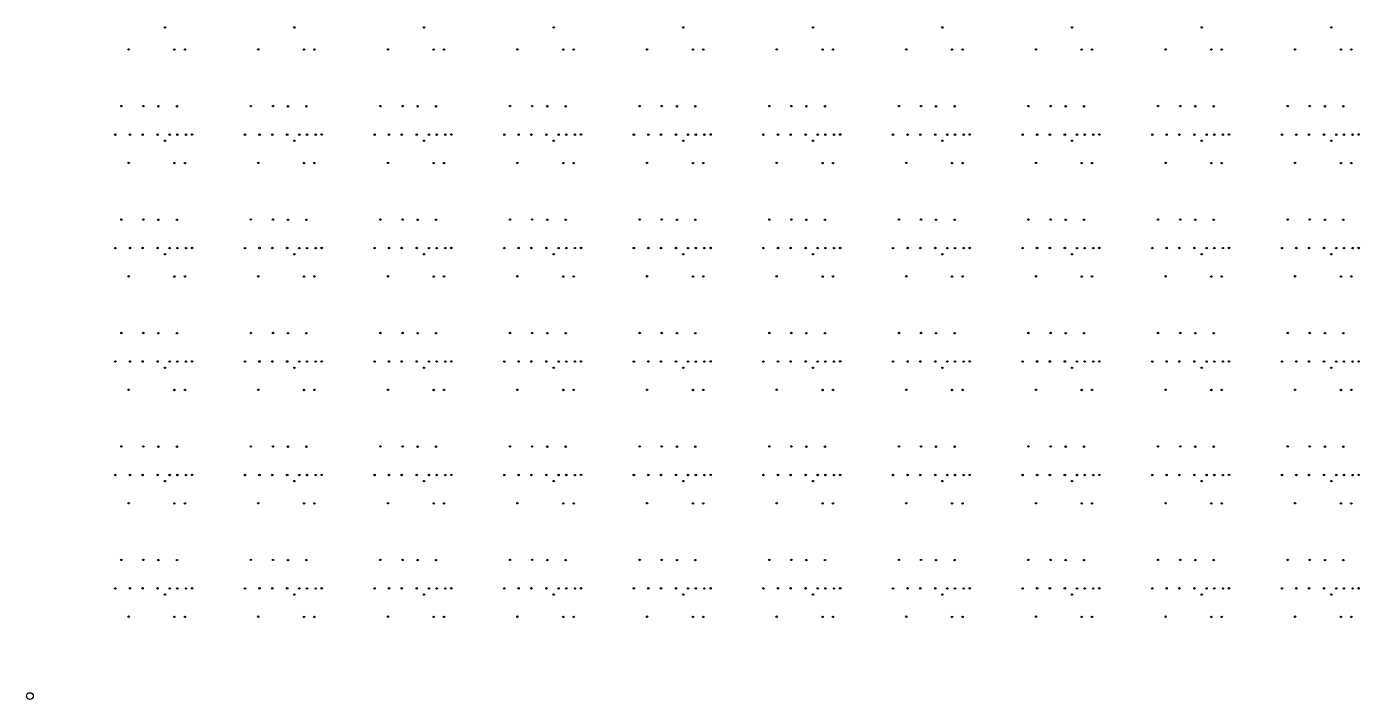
# Model space of a CAD drawing. Extents: x 50 to 173, y 50 to 173.
# Drawn here: x 49.9 to 110, y 49.9 to 80.2 of the extents above; entities that cross this region are included whole.
import ezdxf

# ---------------------------------------------------------------- set-up
doc = ezdxf.new("R2010")
doc.units = 0

msp = doc.modelspace()

# ---------------------------------------------------------------- linework, layer by layer
at = {"layer": '4H'}
msp.add_circle((50, 50), 0.15, dxfattribs=at)
at = {"layer": 'PET'}
for centre in [(56.091, 80.187), (61.945, 80.187), (67.798, 80.187), (73.652, 80.187), (79.506, 80.187), (85.359, 80.187), (91.213, 80.187), (97.067, 80.187), (102.92, 80.187), (108.774, 80.187), (54.457, 79.192), (56.526, 79.183), (56.995, 79.184), (60.31, 79.192), (62.38, 79.183), (62.849, 79.184), (66.164, 79.192), (68.234, 79.183), (68.703, 79.184), (72.018, 79.192), (74.087, 79.183), (74.556, 79.184), (77.871, 79.192), (79.941, 79.183), (80.41, 79.184), (83.725, 79.192), (85.795, 79.183), (86.264, 79.184), (89.579, 79.192), (91.648, 79.183), (92.117, 79.184), (95.432, 79.192), (97.502, 79.183), (97.971, 79.184), (101.286, 79.192), (103.356, 79.183), (103.825, 79.184), (107.14, 79.192), (109.209, 79.183), (109.678, 79.184), (54.121, 76.632), (55.12, 76.632), (55.801, 76.623), (56.634, 76.623), (59.975, 76.632), (60.974, 76.632), (61.654, 76.623), (62.487, 76.623), (65.829, 76.632), (66.827, 76.632), (67.508, 76.623), (68.341, 76.623), (71.682, 76.632), (72.681, 76.632), (73.362, 76.623), (74.195, 76.623), (77.536, 76.632), (78.535, 76.632), (79.215, 76.623), (80.048, 76.623), (83.39, 76.632), (84.388, 76.632), (85.069, 76.623), (85.902, 76.623), (89.243, 76.632), (90.242, 76.632), (90.923, 76.623), (91.756, 76.623), (95.097, 76.632), (96.095, 76.632), (96.776, 76.623), (97.609, 76.623), (100.951, 76.632), (101.949, 76.632), (102.63, 76.623), (103.463, 76.623), (106.804, 76.632), (107.803, 76.632), (108.484, 76.623), (109.317, 76.623), (53.857, 75.342), (54.513, 75.346), (55.086, 75.346), (55.763, 75.346), (56.311, 75.342), (56.658, 75.342), (57.049, 75.342), (57.323, 75.35), (59.711, 75.342), (60.366, 75.346), (60.94, 75.346), (61.616, 75.346), (62.164, 75.342), (62.512, 75.342), (62.903, 75.342), (63.177, 75.35), (65.564, 75.342), (66.22, 75.346), (66.793, 75.346), (67.47, 75.346), (68.018, 75.342), (68.366, 75.342), (68.756, 75.342), (69.031, 75.35), (71.418, 75.342), (72.074, 75.346), (72.647, 75.346), (73.324, 75.346), (73.872, 75.342), (74.219, 75.342), (74.61, 75.342), (74.884, 75.35), (77.272, 75.342), (77.927, 75.346), (78.5, 75.346), (79.177, 75.346), (79.725, 75.342), (80.073, 75.342), (80.464, 75.342), (80.738, 75.35), (83.125, 75.342), (83.781, 75.346), (84.354, 75.346), (85.031, 75.346), (85.579, 75.342), (85.927, 75.342), (86.317, 75.342), (86.592, 75.35), (88.979, 75.342), (89.635, 75.346), (90.208, 75.346), (90.885, 75.346), (91.433, 75.342), (91.78, 75.342), (92.171, 75.342), (92.445, 75.35), (94.833, 75.342), (95.488, 75.346), (96.061, 75.346), (96.738, 75.346), (97.286, 75.342), (97.634, 75.342), (98.025, 75.342), (98.299, 75.35), (100.686, 75.342), (101.342, 75.346), (101.915, 75.346), (102.592, 75.346), (103.14, 75.342), (103.488, 75.342), (103.878, 75.342), (104.153, 75.35), (106.54, 75.342), (107.196, 75.346), (107.769, 75.346), (108.446, 75.346), (108.994, 75.342), (109.341, 75.342), (109.732, 75.342), (110.006, 75.35), (56.091, 75.065), (61.945, 75.065), (67.798, 75.065), (73.652, 75.065), (79.506, 75.065), (85.359, 75.065), (91.213, 75.065), (97.067, 75.065), (102.92, 75.065), (108.774, 75.065), (54.457, 74.07), (56.526, 74.061), (56.995, 74.062), (60.31, 74.07), (62.38, 74.061), (62.849, 74.062), (66.164, 74.07), (68.234, 74.061), (68.703, 74.062), (72.018, 74.07), (74.087, 74.061), (74.556, 74.062), (77.871, 74.07), (79.941, 74.061), (80.41, 74.062), (83.725, 74.07), (85.795, 74.061), (86.264, 74.062), (89.579, 74.07), (91.648, 74.061), (92.117, 74.062), (95.432, 74.07), (97.502, 74.061), (97.971, 74.062), (101.286, 74.07), (103.356, 74.061), (103.825, 74.062), (107.14, 74.07), (109.209, 74.061), (109.678, 74.062), (54.121, 71.51), (55.12, 71.51), (55.801, 71.501), (56.634, 71.501), (59.975, 71.51), (60.974, 71.51), (61.654, 71.501), (62.487, 71.501), (65.829, 71.51), (66.827, 71.51), (67.508, 71.501), (68.341, 71.501), (71.682, 71.51), (72.681, 71.51), (73.362, 71.501), (74.195, 71.501), (77.536, 71.51), (78.535, 71.51), (79.215, 71.501), (80.048, 71.501), (83.39, 71.51), (84.388, 71.51), (85.069, 71.501), (85.902, 71.501), (89.243, 71.51), (90.242, 71.51), (90.923, 71.501), (91.756, 71.501), (95.097, 71.51), (96.095, 71.51), (96.776, 71.501), (97.609, 71.501), (100.951, 71.51), (101.949, 71.51), (102.63, 71.501), (103.463, 71.501), (106.804, 71.51), (107.803, 71.51), (108.484, 71.501), (109.317, 71.501), (53.857, 70.22), (54.513, 70.224), (55.086, 70.224), (55.763, 70.224), (56.091, 69.943), (56.311, 70.22), (56.658, 70.22), (57.049, 70.22), (57.323, 70.228), (59.711, 70.22), (60.366, 70.224), (60.94, 70.224), (61.616, 70.224), (61.945, 69.943), (62.164, 70.22), (62.512, 70.22), (62.903, 70.22), (63.177, 70.228), (65.564, 70.22), (66.22, 70.224), (66.793, 70.224), (67.47, 70.224), (67.798, 69.943), (68.018, 70.22), (68.366, 70.22), (68.756, 70.22), (69.031, 70.228), (71.418, 70.22), (72.074, 70.224), (72.647, 70.224), (73.324, 70.224), (73.652, 69.943), (73.872, 70.22), (74.219, 70.22), (74.61, 70.22), (74.884, 70.228), (77.272, 70.22), (77.927, 70.224), (78.5, 70.224), (79.177, 70.224), (79.506, 69.943), (79.725, 70.22), (80.073, 70.22), (80.464, 70.22), (80.738, 70.228), (83.125, 70.22), (83.781, 70.224), (84.354, 70.224), (85.031, 70.224), (85.359, 69.943), (85.579, 70.22), (85.927, 70.22), (86.317, 70.22), (86.592, 70.228), (88.979, 70.22), (89.635, 70.224), (90.208, 70.224), (90.885, 70.224), (91.213, 69.943), (91.433, 70.22), (91.78, 70.22), (92.171, 70.22), (92.445, 70.228), (94.833, 70.22), (95.488, 70.224), (96.061, 70.224), (96.738, 70.224), (97.067, 69.943), (97.286, 70.22), (97.634, 70.22), (98.025, 70.22), (98.299, 70.228), (100.686, 70.22), (101.342, 70.224), (101.915, 70.224), (102.592, 70.224), (102.92, 69.943), (103.14, 70.22), (103.488, 70.22), (103.878, 70.22), (104.153, 70.228), (106.54, 70.22), (107.196, 70.224), (107.769, 70.224), (108.446, 70.224), (108.774, 69.943), (108.994, 70.22), (109.341, 70.22), (109.732, 70.22), (110.006, 70.228), (54.457, 68.948), (56.526, 68.939), (56.995, 68.94), (60.31, 68.948), (62.38, 68.939), (62.849, 68.94), (66.164, 68.948), (68.234, 68.939), (68.703, 68.94), (72.018, 68.948), (74.087, 68.939), (74.556, 68.94), (77.871, 68.948), (79.941, 68.939), (80.41, 68.94), (83.725, 68.948), (85.795, 68.939), (86.264, 68.94), (89.579, 68.948), (91.648, 68.939), (92.117, 68.94), (95.432, 68.948), (97.502, 68.939), (97.971, 68.94), (101.286, 68.948), (103.356, 68.939), (103.825, 68.94), (107.14, 68.948), (109.209, 68.939), (109.678, 68.94), (54.121, 66.388), (55.12, 66.388), (55.801, 66.379), (56.634, 66.379), (59.975, 66.388), (60.974, 66.388), (61.654, 66.379), (62.487, 66.379), (65.829, 66.388), (66.827, 66.388), (67.508, 66.379), (68.341, 66.379), (71.682, 66.388), (72.681, 66.388), (73.362, 66.379), (74.195, 66.379), (77.536, 66.388), (78.535, 66.388), (79.215, 66.379), (80.048, 66.379), (83.39, 66.388), (84.388, 66.388), (85.069, 66.379), (85.902, 66.379), (89.243, 66.388), (90.242, 66.388), (90.923, 66.379), (91.756, 66.379), (95.097, 66.388), (96.095, 66.388), (96.776, 66.379), (97.609, 66.379), (100.951, 66.388), (101.949, 66.388), (102.63, 66.379), (103.463, 66.379), (106.804, 66.388), (107.803, 66.388), (108.484, 66.379), (109.317, 66.379), (53.857, 65.099), (54.513, 65.102), (55.086, 65.102), (55.763, 65.102), (56.311, 65.099), (56.658, 65.099), (57.049, 65.098), (57.323, 65.106), (59.711, 65.099), (60.366, 65.102), (60.94, 65.102), (61.616, 65.102), (62.164, 65.099), (62.512, 65.099), (62.903, 65.098), (63.177, 65.106), (65.564, 65.099), (66.22, 65.102), (66.793, 65.102), (67.47, 65.102), (68.018, 65.099), (68.366, 65.099), (68.756, 65.098), (69.031, 65.106), (71.418, 65.099), (72.074, 65.102), (72.647, 65.102), (73.324, 65.102), (73.872, 65.099), (74.219, 65.099), (74.61, 65.098), (74.884, 65.106), (77.272, 65.099), (77.927, 65.102), (78.5, 65.102), (79.177, 65.102), (79.725, 65.099), (80.073, 65.099), (80.464, 65.098), (80.738, 65.106), (83.125, 65.099), (83.781, 65.102), (84.354, 65.102), (85.031, 65.102), (85.579, 65.099), (85.927, 65.099), (86.317, 65.098), (86.592, 65.106), (88.979, 65.099), (89.635, 65.102), (90.208, 65.102), (90.885, 65.102), (91.433, 65.099), (91.78, 65.099), (92.171, 65.098), (92.445, 65.106), (94.833, 65.099), (95.488, 65.102), (96.061, 65.102), (96.738, 65.102), (97.286, 65.099), (97.634, 65.099), (98.025, 65.098), (98.299, 65.106), (100.686, 65.099), (101.342, 65.102), (101.915, 65.102), (102.592, 65.102), (103.14, 65.099), (103.488, 65.099), (103.878, 65.098), (104.153, 65.106), (106.54, 65.099), (107.196, 65.102), (107.769, 65.102), (108.446, 65.102), (108.994, 65.099), (109.341, 65.099), (109.732, 65.098), (110.006, 65.106), (56.091, 64.821), (61.945, 64.821), (67.798, 64.821), (73.652, 64.821), (79.506, 64.821), (85.359, 64.821), (91.213, 64.821), (97.067, 64.821), (102.92, 64.821), (108.774, 64.821), (54.457, 63.826), (56.526, 63.817), (56.995, 63.818), (60.31, 63.826), (62.38, 63.817), (62.849, 63.818), (66.164, 63.826), (68.234, 63.817), (68.703, 63.818), (72.018, 63.826), (74.087, 63.817), (74.556, 63.818), (77.871, 63.826), (79.941, 63.817), (80.41, 63.818), (83.725, 63.826), (85.795, 63.817), (86.264, 63.818), (89.579, 63.826), (91.648, 63.817), (92.117, 63.818), (95.432, 63.826), (97.502, 63.817), (97.971, 63.818), (101.286, 63.826), (103.356, 63.817), (103.825, 63.818), (107.14, 63.826), (109.209, 63.817), (109.678, 63.818), (54.121, 61.266), (55.12, 61.266), (55.801, 61.257), (56.634, 61.257), (59.975, 61.266), (60.974, 61.266), (61.654, 61.257), (62.487, 61.257), (65.829, 61.266), (66.827, 61.266), (67.508, 61.257), (68.341, 61.257), (71.682, 61.266), (72.681, 61.266), (73.362, 61.257), (74.195, 61.257), (77.536, 61.266), (78.535, 61.266), (79.215, 61.257), (80.048, 61.257), (83.39, 61.266), (84.388, 61.266), (85.069, 61.257), (85.902, 61.257), (89.243, 61.266), (90.242, 61.266), (90.923, 61.257), (91.756, 61.257), (95.097, 61.266), (96.095, 61.266), (96.776, 61.257), (97.609, 61.257), (100.951, 61.266), (101.949, 61.266), (102.63, 61.257), (103.463, 61.257), (106.804, 61.266), (107.803, 61.266), (108.484, 61.257), (109.317, 61.257), (53.857, 59.977), (54.513, 59.98), (55.086, 59.98), (55.763, 59.98), (56.091, 59.7), (56.311, 59.977), (56.658, 59.977), (57.049, 59.976), (57.323, 59.984), (59.711, 59.977), (60.366, 59.98), (60.94, 59.98), (61.616, 59.98), (61.945, 59.7), (62.164, 59.977), (62.512, 59.977), (62.903, 59.976), (63.177, 59.984), (65.564, 59.977), (66.22, 59.98), (66.793, 59.98), (67.47, 59.98), (67.798, 59.7), (68.018, 59.977), (68.366, 59.977), (68.756, 59.976), (69.031, 59.984), (71.418, 59.977), (72.074, 59.98), (72.647, 59.98), (73.324, 59.98), (73.652, 59.7), (73.872, 59.977), (74.219, 59.977), (74.61, 59.976), (74.884, 59.984), (77.272, 59.977), (77.927, 59.98), (78.5, 59.98), (79.177, 59.98), (79.506, 59.7), (79.725, 59.977), (80.073, 59.977), (80.464, 59.976), (80.738, 59.984), (83.125, 59.977), (83.781, 59.98), (84.354, 59.98), (85.031, 59.98), (85.359, 59.7), (85.579, 59.977), (85.927, 59.977), (86.317, 59.976), (86.592, 59.984), (88.979, 59.977), (89.635, 59.98), (90.208, 59.98), (90.885, 59.98), (91.213, 59.7), (91.433, 59.977), (91.78, 59.977), (92.171, 59.976), (92.445, 59.984), (94.833, 59.977), (95.488, 59.98), (96.061, 59.98), (96.738, 59.98), (97.067, 59.7), (97.286, 59.977), (97.634, 59.977), (98.025, 59.976), (98.299, 59.984), (100.686, 59.977), (101.342, 59.98), (101.915, 59.98), (102.592, 59.98), (102.92, 59.7), (103.14, 59.977), (103.488, 59.977), (103.878, 59.976), (104.153, 59.984), (106.54, 59.977), (107.196, 59.98), (107.769, 59.98), (108.446, 59.98), (108.774, 59.7), (108.994, 59.977), (109.341, 59.977), (109.732, 59.976), (110.006, 59.984), (54.457, 58.704), (56.526, 58.695), (56.995, 58.696), (60.31, 58.704), (62.38, 58.695), (62.849, 58.696), (66.164, 58.704), (68.234, 58.695), (68.703, 58.696), (72.018, 58.704), (74.087, 58.695), (74.556, 58.696), (77.871, 58.704), (79.941, 58.695), (80.41, 58.696), (83.725, 58.704), (85.795, 58.695), (86.264, 58.696), (89.579, 58.704), (91.648, 58.695), (92.117, 58.696), (95.432, 58.704), (97.502, 58.695), (97.971, 58.696), (101.286, 58.704), (103.356, 58.695), (103.825, 58.696), (107.14, 58.704), (109.209, 58.695), (109.678, 58.696), (54.121, 56.144), (55.12, 56.144), (55.801, 56.135), (56.634, 56.135), (59.975, 56.144), (60.974, 56.144), (61.654, 56.135), (62.487, 56.135), (65.829, 56.144), (66.827, 56.144), (67.508, 56.135), (68.341, 56.135), (71.682, 56.144), (72.681, 56.144), (73.362, 56.135), (74.195, 56.135), (77.536, 56.144), (78.535, 56.144), (79.215, 56.135), (80.048, 56.135), (83.39, 56.144), (84.388, 56.144), (85.069, 56.135), (85.902, 56.135), (89.243, 56.144), (90.242, 56.144), (90.923, 56.135), (91.756, 56.135), (95.097, 56.144), (96.095, 56.144), (96.776, 56.135), (97.609, 56.135), (100.951, 56.144), (101.949, 56.144), (102.63, 56.135), (103.463, 56.135), (106.804, 56.144), (107.803, 56.144), (108.484, 56.135), (109.317, 56.135), (53.857, 54.855), (54.513, 54.859), (55.086, 54.859), (55.763, 54.859), (56.311, 54.855), (56.658, 54.855), (57.049, 54.854), (57.323, 54.862), (59.711, 54.855), (60.366, 54.859), (60.94, 54.859), (61.616, 54.859), (62.164, 54.855), (62.512, 54.855), (62.903, 54.854), (63.177, 54.862), (65.564, 54.855), (66.22, 54.859), (66.793, 54.859), (67.47, 54.859), (68.018, 54.855), (68.366, 54.855), (68.756, 54.854), (69.031, 54.862), (71.418, 54.855), (72.074, 54.859), (72.647, 54.859), (73.324, 54.859), (73.872, 54.855), (74.219, 54.855), (74.61, 54.854), (74.884, 54.862), (77.272, 54.855), (77.927, 54.859), (78.5, 54.859), (79.177, 54.859), (79.725, 54.855), (80.073, 54.855), (80.464, 54.854), (80.738, 54.862), (83.125, 54.855), (83.781, 54.859), (84.354, 54.859), (85.031, 54.859), (85.579, 54.855), (85.927, 54.855), (86.317, 54.854), (86.592, 54.862), (88.979, 54.855), (89.635, 54.859), (90.208, 54.859), (90.885, 54.859), (91.433, 54.855), (91.78, 54.855), (92.171, 54.854), (92.445, 54.862), (94.833, 54.855), (95.488, 54.859), (96.061, 54.859), (96.738, 54.859), (97.286, 54.855), (97.634, 54.855), (98.025, 54.854), (98.299, 54.862), (100.686, 54.855), (101.342, 54.859), (101.915, 54.859), (102.592, 54.859), (103.14, 54.855), (103.488, 54.855), (103.878, 54.854), (104.153, 54.862), (106.54, 54.855), (107.196, 54.859), (107.769, 54.859), (108.446, 54.859), (108.994, 54.855), (109.341, 54.855), (109.732, 54.854), (110.006, 54.862), (56.091, 54.578), (61.945, 54.578), (67.798, 54.578), (73.652, 54.578), (79.506, 54.578), (85.359, 54.578), (91.213, 54.578), (97.067, 54.578), (102.92, 54.578), (108.774, 54.578), (54.457, 53.582), (56.526, 53.573), (56.995, 53.574), (60.31, 53.582), (62.38, 53.573), (62.849, 53.574), (66.164, 53.582), (68.234, 53.573), (68.703, 53.574), (72.018, 53.582), (74.087, 53.573), (74.556, 53.574), (77.871, 53.582), (79.941, 53.573), (80.41, 53.574), (83.725, 53.582), (85.795, 53.573), (86.264, 53.574), (89.579, 53.582), (91.648, 53.573), (92.117, 53.574), (95.432, 53.582), (97.502, 53.573), (97.971, 53.574), (101.286, 53.582), (103.356, 53.573), (103.825, 53.574), (107.14, 53.582), (109.209, 53.573), (109.678, 53.574)]:
    msp.add_circle(centre, 0.005, dxfattribs=at)
at = {"layer": 'V3'}
for centre, radius in [((56.091, 80.187), 0.0317), ((61.945, 80.187), 0.0317), ((67.798, 80.187), 0.0317), ((73.652, 80.187), 0.0317), ((79.506, 80.187), 0.0317), ((85.359, 80.187), 0.0317), ((91.213, 80.187), 0.0317), ((97.067, 80.187), 0.0317), ((102.92, 80.187), 0.0317), ((108.774, 80.187), 0.0317), ((54.457, 79.192), 0.0316), ((56.526, 79.183), 0.0316), ((56.995, 79.184), 0.0316), ((60.31, 79.192), 0.0316), ((62.38, 79.183), 0.0316), ((62.849, 79.184), 0.0316), ((66.164, 79.192), 0.0316), ((68.234, 79.183), 0.0316), ((68.703, 79.184), 0.0316), ((72.018, 79.192), 0.0316), ((74.087, 79.183), 0.0316), ((74.556, 79.184), 0.0316), ((77.871, 79.192), 0.0316), ((79.941, 79.183), 0.0316), ((80.41, 79.184), 0.0316), ((83.725, 79.192), 0.0316), ((85.795, 79.183), 0.0316), ((86.264, 79.184), 0.0316), ((89.579, 79.192), 0.0316), ((91.648, 79.183), 0.0316), ((92.117, 79.184), 0.0316), ((95.432, 79.192), 0.0316), ((97.502, 79.183), 0.0316), ((97.971, 79.184), 0.0316), ((101.286, 79.192), 0.0316), ((103.356, 79.183), 0.0316), ((103.825, 79.184), 0.0316), ((107.14, 79.192), 0.0316), ((109.209, 79.183), 0.0316), ((109.678, 79.184), 0.0316), ((54.121, 76.632), 0.0316), ((55.12, 76.632), 0.0316), ((55.801, 76.623), 0.0316), ((56.634, 76.623), 0.0316), ((59.975, 76.632), 0.0316), ((60.974, 76.632), 0.0316), ((61.654, 76.623), 0.0316), ((62.487, 76.623), 0.0316), ((65.829, 76.632), 0.0316), ((66.827, 76.632), 0.0316), ((67.508, 76.623), 0.0316), ((68.341, 76.623), 0.0316), ((71.682, 76.632), 0.0316), ((72.681, 76.632), 0.0316), ((73.362, 76.623), 0.0316), ((74.195, 76.623), 0.0316), ((77.536, 76.632), 0.0316), ((78.535, 76.632), 0.0316), ((79.215, 76.623), 0.0316), ((80.048, 76.623), 0.0316), ((83.39, 76.632), 0.0316), ((84.388, 76.632), 0.0316), ((85.069, 76.623), 0.0316), ((85.902, 76.623), 0.0316), ((89.243, 76.632), 0.0316), ((90.242, 76.632), 0.0316), ((90.923, 76.623), 0.0316), ((91.756, 76.623), 0.0316), ((95.097, 76.632), 0.0316), ((96.095, 76.632), 0.0316), ((96.776, 76.623), 0.0316), ((97.609, 76.623), 0.0316), ((100.951, 76.632), 0.0316), ((101.949, 76.632), 0.0316), ((102.63, 76.623), 0.0316), ((103.463, 76.623), 0.0316), ((106.804, 76.632), 0.0316), ((107.803, 76.632), 0.0316), ((108.484, 76.623), 0.0316), ((109.317, 76.623), 0.0316), ((53.857, 75.342), 0.0333), ((54.513, 75.346), 0.0333), ((55.086, 75.346), 0.0333), ((55.763, 75.346), 0.0333), ((56.311, 75.342), 0.0333), ((56.658, 75.342), 0.0333), ((57.049, 75.342), 0.0317), ((57.323, 75.35), 0.0333), ((59.711, 75.342), 0.0333), ((60.366, 75.346), 0.0333), ((60.94, 75.346), 0.0333), ((61.616, 75.346), 0.0333), ((62.164, 75.342), 0.0333), ((62.512, 75.342), 0.0333), ((62.903, 75.342), 0.0317), ((63.177, 75.35), 0.0333), ((65.564, 75.342), 0.0333), ((66.22, 75.346), 0.0333), ((66.793, 75.346), 0.0333), ((67.47, 75.346), 0.0333), ((68.018, 75.342), 0.0333), ((68.366, 75.342), 0.0333), ((68.756, 75.342), 0.0317), ((69.031, 75.35), 0.0333), ((71.418, 75.342), 0.0333), ((72.074, 75.346), 0.0333), ((72.647, 75.346), 0.0333), ((73.324, 75.346), 0.0333), ((73.872, 75.342), 0.0333), ((74.219, 75.342), 0.0333), ((74.61, 75.342), 0.0317), ((74.884, 75.35), 0.0333), ((77.272, 75.342), 0.0333), ((77.927, 75.346), 0.0333), ((78.5, 75.346), 0.0333), ((79.177, 75.346), 0.0333), ((79.725, 75.342), 0.0333), ((80.073, 75.342), 0.0333), ((80.464, 75.342), 0.0317), ((80.738, 75.35), 0.0333), ((83.125, 75.342), 0.0333), ((83.781, 75.346), 0.0333), ((84.354, 75.346), 0.0333), ((85.031, 75.346), 0.0333), ((85.579, 75.342), 0.0333), ((85.927, 75.342), 0.0333), ((86.317, 75.342), 0.0317), ((86.592, 75.35), 0.0333), ((88.979, 75.342), 0.0333), ((89.635, 75.346), 0.0333), ((90.208, 75.346), 0.0333), ((90.885, 75.346), 0.0333), ((91.433, 75.342), 0.0333), ((91.78, 75.342), 0.0333), ((92.171, 75.342), 0.0317), ((92.445, 75.35), 0.0333), ((94.833, 75.342), 0.0333), ((95.488, 75.346), 0.0333), ((96.061, 75.346), 0.0333), ((96.738, 75.346), 0.0333), ((97.286, 75.342), 0.0333), ((97.634, 75.342), 0.0333), ((98.025, 75.342), 0.0317), ((98.299, 75.35), 0.0333), ((100.686, 75.342), 0.0333), ((101.342, 75.346), 0.0333), ((101.915, 75.346), 0.0333), ((102.592, 75.346), 0.0333), ((103.14, 75.342), 0.0333), ((103.488, 75.342), 0.0333), ((103.878, 75.342), 0.0317), ((104.153, 75.35), 0.0333), ((106.54, 75.342), 0.0333), ((107.196, 75.346), 0.0333), ((107.769, 75.346), 0.0333), ((108.446, 75.346), 0.0333), ((108.994, 75.342), 0.0333), ((109.341, 75.342), 0.0333), ((109.732, 75.342), 0.0317), ((110.006, 75.35), 0.0333), ((56.091, 75.065), 0.0317), ((61.945, 75.065), 0.0317), ((67.798, 75.065), 0.0317), ((73.652, 75.065), 0.0317), ((79.506, 75.065), 0.0317), ((85.359, 75.065), 0.0317), ((91.213, 75.065), 0.0317), ((97.067, 75.065), 0.0317), ((102.92, 75.065), 0.0317), ((108.774, 75.065), 0.0317), ((54.457, 74.07), 0.0316), ((56.526, 74.061), 0.0316), ((56.995, 74.062), 0.0316), ((60.31, 74.07), 0.0316), ((62.38, 74.061), 0.0316), ((62.849, 74.062), 0.0316), ((66.164, 74.07), 0.0316), ((68.234, 74.061), 0.0316), ((68.703, 74.062), 0.0316), ((72.018, 74.07), 0.0316), ((74.087, 74.061), 0.0316), ((74.556, 74.062), 0.0316), ((77.871, 74.07), 0.0316), ((79.941, 74.061), 0.0316), ((80.41, 74.062), 0.0316), ((83.725, 74.07), 0.0316), ((85.795, 74.061), 0.0316), ((86.264, 74.062), 0.0316), ((89.579, 74.07), 0.0316), ((91.648, 74.061), 0.0316), ((92.117, 74.062), 0.0316), ((95.432, 74.07), 0.0316), ((97.502, 74.061), 0.0316), ((97.971, 74.062), 0.0316), ((101.286, 74.07), 0.0316), ((103.356, 74.061), 0.0316), ((103.825, 74.062), 0.0316), ((107.14, 74.07), 0.0316), ((109.209, 74.061), 0.0316), ((109.678, 74.062), 0.0316), ((54.121, 71.51), 0.0316), ((55.12, 71.51), 0.0316), ((55.801, 71.501), 0.0316), ((56.634, 71.501), 0.0316), ((59.975, 71.51), 0.0316), ((60.974, 71.51), 0.0316), ((61.654, 71.501), 0.0316), ((62.487, 71.501), 0.0316), ((65.829, 71.51), 0.0316), ((66.827, 71.51), 0.0316), ((67.508, 71.501), 0.0316), ((68.341, 71.501), 0.0316), ((71.682, 71.51), 0.0316), ((72.681, 71.51), 0.0316), ((73.362, 71.501), 0.0316), ((74.195, 71.501), 0.0316), ((77.536, 71.51), 0.0316), ((78.535, 71.51), 0.0316), ((79.215, 71.501), 0.0316), ((80.048, 71.501), 0.0316), ((83.39, 71.51), 0.0316), ((84.388, 71.51), 0.0316), ((85.069, 71.501), 0.0316), ((85.902, 71.501), 0.0316), ((89.243, 71.51), 0.0316), ((90.242, 71.51), 0.0316), ((90.923, 71.501), 0.0316), ((91.756, 71.501), 0.0316), ((95.097, 71.51), 0.0316), ((96.095, 71.51), 0.0316), ((96.776, 71.501), 0.0316), ((97.609, 71.501), 0.0316), ((100.951, 71.51), 0.0316), ((101.949, 71.51), 0.0316), ((102.63, 71.501), 0.0316), ((103.463, 71.501), 0.0316), ((106.804, 71.51), 0.0316), ((107.803, 71.51), 0.0316), ((108.484, 71.501), 0.0316), ((109.317, 71.501), 0.0316), ((53.857, 70.22), 0.0333), ((54.513, 70.224), 0.0333), ((55.086, 70.224), 0.0333), ((55.763, 70.224), 0.0333), ((56.091, 69.943), 0.0317), ((56.311, 70.22), 0.0333), ((56.658, 70.22), 0.0333), ((57.049, 70.22), 0.0317), ((57.323, 70.228), 0.0333), ((59.711, 70.22), 0.0333), ((60.366, 70.224), 0.0333), ((60.94, 70.224), 0.0333), ((61.616, 70.224), 0.0333), ((61.945, 69.943), 0.0317), ((62.164, 70.22), 0.0333), ((62.512, 70.22), 0.0333), ((62.903, 70.22), 0.0317), ((63.177, 70.228), 0.0333), ((65.564, 70.22), 0.0333), ((66.22, 70.224), 0.0333), ((66.793, 70.224), 0.0333), ((67.47, 70.224), 0.0333), ((67.798, 69.943), 0.0317), ((68.018, 70.22), 0.0333), ((68.366, 70.22), 0.0333), ((68.756, 70.22), 0.0317), ((69.031, 70.228), 0.0333), ((71.418, 70.22), 0.0333), ((72.074, 70.224), 0.0333), ((72.647, 70.224), 0.0333), ((73.324, 70.224), 0.0333), ((73.652, 69.943), 0.0317), ((73.872, 70.22), 0.0333), ((74.219, 70.22), 0.0333), ((74.61, 70.22), 0.0317), ((74.884, 70.228), 0.0333), ((77.272, 70.22), 0.0333), ((77.927, 70.224), 0.0333), ((78.5, 70.224), 0.0333), ((79.177, 70.224), 0.0333), ((79.506, 69.943), 0.0317), ((79.725, 70.22), 0.0333), ((80.073, 70.22), 0.0333), ((80.464, 70.22), 0.0317), ((80.738, 70.228), 0.0333), ((83.125, 70.22), 0.0333), ((83.781, 70.224), 0.0333), ((84.354, 70.224), 0.0333), ((85.031, 70.224), 0.0333), ((85.359, 69.943), 0.0317), ((85.579, 70.22), 0.0333), ((85.927, 70.22), 0.0333), ((86.317, 70.22), 0.0317), ((86.592, 70.228), 0.0333), ((88.979, 70.22), 0.0333), ((89.635, 70.224), 0.0333), ((90.208, 70.224), 0.0333), ((90.885, 70.224), 0.0333), ((91.213, 69.943), 0.0317), ((91.433, 70.22), 0.0333), ((91.78, 70.22), 0.0333), ((92.171, 70.22), 0.0317), ((92.445, 70.228), 0.0333), ((94.833, 70.22), 0.0333), ((95.488, 70.224), 0.0333), ((96.061, 70.224), 0.0333), ((96.738, 70.224), 0.0333), ((97.067, 69.943), 0.0317), ((97.286, 70.22), 0.0333), ((97.634, 70.22), 0.0333), ((98.025, 70.22), 0.0317), ((98.299, 70.228), 0.0333), ((100.686, 70.22), 0.0333), ((101.342, 70.224), 0.0333), ((101.915, 70.224), 0.0333), ((102.592, 70.224), 0.0333), ((102.92, 69.943), 0.0317), ((103.14, 70.22), 0.0333), ((103.488, 70.22), 0.0333), ((103.878, 70.22), 0.0317), ((104.153, 70.228), 0.0333), ((106.54, 70.22), 0.0333), ((107.196, 70.224), 0.0333), ((107.769, 70.224), 0.0333), ((108.446, 70.224), 0.0333), ((108.774, 69.943), 0.0317), ((108.994, 70.22), 0.0333), ((109.341, 70.22), 0.0333), ((109.732, 70.22), 0.0317), ((110.006, 70.228), 0.0333), ((54.457, 68.948), 0.0316), ((56.526, 68.939), 0.0316), ((56.995, 68.94), 0.0316), ((60.31, 68.948), 0.0316), ((62.38, 68.939), 0.0316), ((62.849, 68.94), 0.0316), ((66.164, 68.948), 0.0316), ((68.234, 68.939), 0.0316), ((68.703, 68.94), 0.0316), ((72.018, 68.948), 0.0316), ((74.087, 68.939), 0.0316), ((74.556, 68.94), 0.0316), ((77.871, 68.948), 0.0316), ((79.941, 68.939), 0.0316), ((80.41, 68.94), 0.0316), ((83.725, 68.948), 0.0316), ((85.795, 68.939), 0.0316), ((86.264, 68.94), 0.0316), ((89.579, 68.948), 0.0316), ((91.648, 68.939), 0.0316), ((92.117, 68.94), 0.0316), ((95.432, 68.948), 0.0316), ((97.502, 68.939), 0.0316), ((97.971, 68.94), 0.0316), ((101.286, 68.948), 0.0316), ((103.356, 68.939), 0.0316), ((103.825, 68.94), 0.0316), ((107.14, 68.948), 0.0316), ((109.209, 68.939), 0.0316), ((109.678, 68.94), 0.0316), ((54.121, 66.388), 0.0316), ((55.12, 66.388), 0.0316), ((55.801, 66.379), 0.0316), ((56.634, 66.379), 0.0316), ((59.975, 66.388), 0.0316), ((60.974, 66.388), 0.0316), ((61.654, 66.379), 0.0316), ((62.487, 66.379), 0.0316), ((65.829, 66.388), 0.0316), ((66.827, 66.388), 0.0316), ((67.508, 66.379), 0.0316), ((68.341, 66.379), 0.0316), ((71.682, 66.388), 0.0316), ((72.681, 66.388), 0.0316), ((73.362, 66.379), 0.0316), ((74.195, 66.379), 0.0316), ((77.536, 66.388), 0.0316), ((78.535, 66.388), 0.0316), ((79.215, 66.379), 0.0316), ((80.048, 66.379), 0.0316), ((83.39, 66.388), 0.0316), ((84.388, 66.388), 0.0316), ((85.069, 66.379), 0.0316), ((85.902, 66.379), 0.0316), ((89.243, 66.388), 0.0316), ((90.242, 66.388), 0.0316), ((90.923, 66.379), 0.0316), ((91.756, 66.379), 0.0316), ((95.097, 66.388), 0.0316), ((96.095, 66.388), 0.0316), ((96.776, 66.379), 0.0316), ((97.609, 66.379), 0.0316), ((100.951, 66.388), 0.0316), ((101.949, 66.388), 0.0316), ((102.63, 66.379), 0.0316), ((103.463, 66.379), 0.0316), ((106.804, 66.388), 0.0316), ((107.803, 66.388), 0.0316), ((108.484, 66.379), 0.0316), ((109.317, 66.379), 0.0316), ((53.857, 65.099), 0.0333), ((54.513, 65.102), 0.0333), ((55.086, 65.102), 0.0333), ((55.763, 65.102), 0.0333), ((56.311, 65.099), 0.0333), ((56.658, 65.099), 0.0333), ((57.049, 65.098), 0.0317), ((57.323, 65.106), 0.0333), ((59.711, 65.099), 0.0333), ((60.366, 65.102), 0.0333), ((60.94, 65.102), 0.0333), ((61.616, 65.102), 0.0333), ((62.164, 65.099), 0.0333), ((62.512, 65.099), 0.0333), ((62.903, 65.098), 0.0317), ((63.177, 65.106), 0.0333), ((65.564, 65.099), 0.0333), ((66.22, 65.102), 0.0333), ((66.793, 65.102), 0.0333), ((67.47, 65.102), 0.0333), ((68.018, 65.099), 0.0333), ((68.366, 65.099), 0.0333), ((68.756, 65.098), 0.0317), ((69.031, 65.106), 0.0333), ((71.418, 65.099), 0.0333), ((72.074, 65.102), 0.0333), ((72.647, 65.102), 0.0333), ((73.324, 65.102), 0.0333), ((73.872, 65.099), 0.0333), ((74.219, 65.099), 0.0333), ((74.61, 65.098), 0.0317), ((74.884, 65.106), 0.0333), ((77.272, 65.099), 0.0333), ((77.927, 65.102), 0.0333), ((78.5, 65.102), 0.0333), ((79.177, 65.102), 0.0333), ((79.725, 65.099), 0.0333), ((80.073, 65.099), 0.0333), ((80.464, 65.098), 0.0317), ((80.738, 65.106), 0.0333), ((83.125, 65.099), 0.0333), ((83.781, 65.102), 0.0333), ((84.354, 65.102), 0.0333), ((85.031, 65.102), 0.0333), ((85.579, 65.099), 0.0333), ((85.927, 65.099), 0.0333), ((86.317, 65.098), 0.0317), ((86.592, 65.106), 0.0333), ((88.979, 65.099), 0.0333), ((89.635, 65.102), 0.0333), ((90.208, 65.102), 0.0333), ((90.885, 65.102), 0.0333), ((91.433, 65.099), 0.0333), ((91.78, 65.099), 0.0333), ((92.171, 65.098), 0.0317), ((92.445, 65.106), 0.0333), ((94.833, 65.099), 0.0333), ((95.488, 65.102), 0.0333), ((96.061, 65.102), 0.0333), ((96.738, 65.102), 0.0333), ((97.286, 65.099), 0.0333), ((97.634, 65.099), 0.0333), ((98.025, 65.098), 0.0317), ((98.299, 65.106), 0.0333), ((100.686, 65.099), 0.0333), ((101.342, 65.102), 0.0333), ((101.915, 65.102), 0.0333), ((102.592, 65.102), 0.0333), ((103.14, 65.099), 0.0333), ((103.488, 65.099), 0.0333), ((103.878, 65.098), 0.0317), ((104.153, 65.106), 0.0333), ((106.54, 65.099), 0.0333), ((107.196, 65.102), 0.0333), ((107.769, 65.102), 0.0333), ((108.446, 65.102), 0.0333), ((108.994, 65.099), 0.0333), ((109.341, 65.099), 0.0333), ((109.732, 65.098), 0.0317), ((110.006, 65.106), 0.0333), ((56.091, 64.821), 0.0317), ((61.945, 64.821), 0.0317), ((67.798, 64.821), 0.0317), ((73.652, 64.821), 0.0317), ((79.506, 64.821), 0.0317), ((85.359, 64.821), 0.0317), ((91.213, 64.821), 0.0317), ((97.067, 64.821), 0.0317), ((102.92, 64.821), 0.0317), ((108.774, 64.821), 0.0317), ((54.457, 63.826), 0.0316), ((56.526, 63.817), 0.0316), ((56.995, 63.818), 0.0316), ((60.31, 63.826), 0.0316), ((62.38, 63.817), 0.0316), ((62.849, 63.818), 0.0316), ((66.164, 63.826), 0.0316), ((68.234, 63.817), 0.0316), ((68.703, 63.818), 0.0316), ((72.018, 63.826), 0.0316), ((74.087, 63.817), 0.0316), ((74.556, 63.818), 0.0316), ((77.871, 63.826), 0.0316), ((79.941, 63.817), 0.0316), ((80.41, 63.818), 0.0316), ((83.725, 63.826), 0.0316), ((85.795, 63.817), 0.0316), ((86.264, 63.818), 0.0316), ((89.579, 63.826), 0.0316), ((91.648, 63.817), 0.0316), ((92.117, 63.818), 0.0316), ((95.432, 63.826), 0.0316), ((97.502, 63.817), 0.0316), ((97.971, 63.818), 0.0316), ((101.286, 63.826), 0.0316), ((103.356, 63.817), 0.0316), ((103.825, 63.818), 0.0316), ((107.14, 63.826), 0.0316), ((109.209, 63.817), 0.0316), ((109.678, 63.818), 0.0316), ((54.121, 61.266), 0.0316), ((55.12, 61.266), 0.0316), ((55.801, 61.257), 0.0316), ((56.634, 61.257), 0.0316), ((59.975, 61.266), 0.0316), ((60.974, 61.266), 0.0316), ((61.654, 61.257), 0.0316), ((62.487, 61.257), 0.0316), ((65.829, 61.266), 0.0316), ((66.827, 61.266), 0.0316), ((67.508, 61.257), 0.0316), ((68.341, 61.257), 0.0316), ((71.682, 61.266), 0.0316), ((72.681, 61.266), 0.0316), ((73.362, 61.257), 0.0316), ((74.195, 61.257), 0.0316), ((77.536, 61.266), 0.0316), ((78.535, 61.266), 0.0316), ((79.215, 61.257), 0.0316), ((80.048, 61.257), 0.0316), ((83.39, 61.266), 0.0316), ((84.388, 61.266), 0.0316), ((85.069, 61.257), 0.0316), ((85.902, 61.257), 0.0316), ((89.243, 61.266), 0.0316), ((90.242, 61.266), 0.0316), ((90.923, 61.257), 0.0316), ((91.756, 61.257), 0.0316), ((95.097, 61.266), 0.0316), ((96.095, 61.266), 0.0316), ((96.776, 61.257), 0.0316), ((97.609, 61.257), 0.0316), ((100.951, 61.266), 0.0316), ((101.949, 61.266), 0.0316), ((102.63, 61.257), 0.0316), ((103.463, 61.257), 0.0316), ((106.804, 61.266), 0.0316), ((107.803, 61.266), 0.0316), ((108.484, 61.257), 0.0316), ((109.317, 61.257), 0.0316), ((53.857, 59.977), 0.0333), ((54.513, 59.98), 0.0333), ((55.086, 59.98), 0.0333), ((55.763, 59.98), 0.0333), ((56.091, 59.7), 0.0317), ((56.311, 59.977), 0.0333), ((56.658, 59.977), 0.0333), ((57.049, 59.976), 0.0317), ((57.323, 59.984), 0.0333), ((59.711, 59.977), 0.0333), ((60.366, 59.98), 0.0333), ((60.94, 59.98), 0.0333), ((61.616, 59.98), 0.0333), ((61.945, 59.7), 0.0317), ((62.164, 59.977), 0.0333), ((62.512, 59.977), 0.0333), ((62.903, 59.976), 0.0317), ((63.177, 59.984), 0.0333), ((65.564, 59.977), 0.0333), ((66.22, 59.98), 0.0333), ((66.793, 59.98), 0.0333), ((67.47, 59.98), 0.0333), ((67.798, 59.7), 0.0317), ((68.018, 59.977), 0.0333), ((68.366, 59.977), 0.0333), ((68.756, 59.976), 0.0317), ((69.031, 59.984), 0.0333), ((71.418, 59.977), 0.0333), ((72.074, 59.98), 0.0333), ((72.647, 59.98), 0.0333), ((73.324, 59.98), 0.0333), ((73.652, 59.7), 0.0317), ((73.872, 59.977), 0.0333), ((74.219, 59.977), 0.0333), ((74.61, 59.976), 0.0317), ((74.884, 59.984), 0.0333), ((77.272, 59.977), 0.0333), ((77.927, 59.98), 0.0333), ((78.5, 59.98), 0.0333), ((79.177, 59.98), 0.0333), ((79.506, 59.7), 0.0317), ((79.725, 59.977), 0.0333), ((80.073, 59.977), 0.0333), ((80.464, 59.976), 0.0317), ((80.738, 59.984), 0.0333), ((83.125, 59.977), 0.0333), ((83.781, 59.98), 0.0333), ((84.354, 59.98), 0.0333), ((85.031, 59.98), 0.0333), ((85.359, 59.7), 0.0317), ((85.579, 59.977), 0.0333), ((85.927, 59.977), 0.0333), ((86.317, 59.976), 0.0317), ((86.592, 59.984), 0.0333), ((88.979, 59.977), 0.0333), ((89.635, 59.98), 0.0333), ((90.208, 59.98), 0.0333), ((90.885, 59.98), 0.0333), ((91.213, 59.7), 0.0317), ((91.433, 59.977), 0.0333), ((91.78, 59.977), 0.0333), ((92.171, 59.976), 0.0317), ((92.445, 59.984), 0.0333), ((94.833, 59.977), 0.0333), ((95.488, 59.98), 0.0333), ((96.061, 59.98), 0.0333), ((96.738, 59.98), 0.0333), ((97.067, 59.7), 0.0317), ((97.286, 59.977), 0.0333), ((97.634, 59.977), 0.0333), ((98.025, 59.976), 0.0317), ((98.299, 59.984), 0.0333), ((100.686, 59.977), 0.0333), ((101.342, 59.98), 0.0333), ((101.915, 59.98), 0.0333), ((102.592, 59.98), 0.0333), ((102.92, 59.7), 0.0317), ((103.14, 59.977), 0.0333), ((103.488, 59.977), 0.0333), ((103.878, 59.976), 0.0317), ((104.153, 59.984), 0.0333), ((106.54, 59.977), 0.0333), ((107.196, 59.98), 0.0333), ((107.769, 59.98), 0.0333), ((108.446, 59.98), 0.0333), ((108.774, 59.7), 0.0317), ((108.994, 59.977), 0.0333), ((109.341, 59.977), 0.0333), ((109.732, 59.976), 0.0317), ((110.006, 59.984), 0.0333), ((54.457, 58.704), 0.0316), ((56.526, 58.695), 0.0316), ((56.995, 58.696), 0.0316), ((60.31, 58.704), 0.0316), ((62.38, 58.695), 0.0316), ((62.849, 58.696), 0.0316), ((66.164, 58.704), 0.0316), ((68.234, 58.695), 0.0316), ((68.703, 58.696), 0.0316), ((72.018, 58.704), 0.0316), ((74.087, 58.695), 0.0316), ((74.556, 58.696), 0.0316), ((77.871, 58.704), 0.0316), ((79.941, 58.695), 0.0316), ((80.41, 58.696), 0.0316), ((83.725, 58.704), 0.0316), ((85.795, 58.695), 0.0316), ((86.264, 58.696), 0.0316), ((89.579, 58.704), 0.0316), ((91.648, 58.695), 0.0316), ((92.117, 58.696), 0.0316), ((95.432, 58.704), 0.0316), ((97.502, 58.695), 0.0316), ((97.971, 58.696), 0.0316), ((101.286, 58.704), 0.0316), ((103.356, 58.695), 0.0316), ((103.825, 58.696), 0.0316), ((107.14, 58.704), 0.0316), ((109.209, 58.695), 0.0316), ((109.678, 58.696), 0.0316), ((54.121, 56.144), 0.0316), ((55.12, 56.144), 0.0316), ((55.801, 56.135), 0.0316), ((56.634, 56.135), 0.0316), ((59.975, 56.144), 0.0316), ((60.974, 56.144), 0.0316), ((61.654, 56.135), 0.0316), ((62.487, 56.135), 0.0316), ((65.829, 56.144), 0.0316), ((66.827, 56.144), 0.0316), ((67.508, 56.135), 0.0316), ((68.341, 56.135), 0.0316), ((71.682, 56.144), 0.0316), ((72.681, 56.144), 0.0316), ((73.362, 56.135), 0.0316), ((74.195, 56.135), 0.0316), ((77.536, 56.144), 0.0316), ((78.535, 56.144), 0.0316), ((79.215, 56.135), 0.0316), ((80.048, 56.135), 0.0316), ((83.39, 56.144), 0.0316), ((84.388, 56.144), 0.0316), ((85.069, 56.135), 0.0316), ((85.902, 56.135), 0.0316), ((89.243, 56.144), 0.0316), ((90.242, 56.144), 0.0316), ((90.923, 56.135), 0.0316), ((91.756, 56.135), 0.0316), ((95.097, 56.144), 0.0316), ((96.095, 56.144), 0.0316), ((96.776, 56.135), 0.0316), ((97.609, 56.135), 0.0316), ((100.951, 56.144), 0.0316), ((101.949, 56.144), 0.0316), ((102.63, 56.135), 0.0316), ((103.463, 56.135), 0.0316), ((106.804, 56.144), 0.0316), ((107.803, 56.144), 0.0316), ((108.484, 56.135), 0.0316), ((109.317, 56.135), 0.0316), ((53.857, 54.855), 0.0333), ((54.513, 54.859), 0.0333), ((55.086, 54.859), 0.0333), ((55.763, 54.859), 0.0333), ((56.311, 54.855), 0.0333), ((56.658, 54.855), 0.0333), ((57.049, 54.854), 0.0317), ((57.323, 54.862), 0.0333), ((59.711, 54.855), 0.0333), ((60.366, 54.859), 0.0333), ((60.94, 54.859), 0.0333), ((61.616, 54.859), 0.0333), ((62.164, 54.855), 0.0333), ((62.512, 54.855), 0.0333), ((62.903, 54.854), 0.0317), ((63.177, 54.862), 0.0333), ((65.564, 54.855), 0.0333), ((66.22, 54.859), 0.0333), ((66.793, 54.859), 0.0333), ((67.47, 54.859), 0.0333), ((68.018, 54.855), 0.0333), ((68.366, 54.855), 0.0333), ((68.756, 54.854), 0.0317), ((69.031, 54.862), 0.0333), ((71.418, 54.855), 0.0333), ((72.074, 54.859), 0.0333), ((72.647, 54.859), 0.0333), ((73.324, 54.859), 0.0333), ((73.872, 54.855), 0.0333), ((74.219, 54.855), 0.0333), ((74.61, 54.854), 0.0317), ((74.884, 54.862), 0.0333), ((77.272, 54.855), 0.0333), ((77.927, 54.859), 0.0333), ((78.5, 54.859), 0.0333), ((79.177, 54.859), 0.0333), ((79.725, 54.855), 0.0333), ((80.073, 54.855), 0.0333), ((80.464, 54.854), 0.0317), ((80.738, 54.862), 0.0333), ((83.125, 54.855), 0.0333), ((83.781, 54.859), 0.0333), ((84.354, 54.859), 0.0333), ((85.031, 54.859), 0.0333), ((85.579, 54.855), 0.0333), ((85.927, 54.855), 0.0333), ((86.317, 54.854), 0.0317), ((86.592, 54.862), 0.0333), ((88.979, 54.855), 0.0333), ((89.635, 54.859), 0.0333), ((90.208, 54.859), 0.0333), ((90.885, 54.859), 0.0333), ((91.433, 54.855), 0.0333), ((91.78, 54.855), 0.0333), ((92.171, 54.854), 0.0317), ((92.445, 54.862), 0.0333), ((94.833, 54.855), 0.0333), ((95.488, 54.859), 0.0333), ((96.061, 54.859), 0.0333), ((96.738, 54.859), 0.0333), ((97.286, 54.855), 0.0333), ((97.634, 54.855), 0.0333), ((98.025, 54.854), 0.0317), ((98.299, 54.862), 0.0333), ((100.686, 54.855), 0.0333), ((101.342, 54.859), 0.0333), ((101.915, 54.859), 0.0333), ((102.592, 54.859), 0.0333), ((103.14, 54.855), 0.0333), ((103.488, 54.855), 0.0333), ((103.878, 54.854), 0.0317), ((104.153, 54.862), 0.0333), ((106.54, 54.855), 0.0333), ((107.196, 54.859), 0.0333), ((107.769, 54.859), 0.0333), ((108.446, 54.859), 0.0333), ((108.994, 54.855), 0.0333), ((109.341, 54.855), 0.0333), ((109.732, 54.854), 0.0317), ((110.006, 54.862), 0.0333), ((56.091, 54.578), 0.0317), ((61.945, 54.578), 0.0317), ((67.798, 54.578), 0.0317), ((73.652, 54.578), 0.0317), ((79.506, 54.578), 0.0317), ((85.359, 54.578), 0.0317), ((91.213, 54.578), 0.0317), ((97.067, 54.578), 0.0317), ((102.92, 54.578), 0.0317), ((108.774, 54.578), 0.0317), ((54.457, 53.582), 0.0316), ((56.526, 53.573), 0.0316), ((56.995, 53.574), 0.0316), ((60.31, 53.582), 0.0316), ((62.38, 53.573), 0.0316), ((62.849, 53.574), 0.0316), ((66.164, 53.582), 0.0316), ((68.234, 53.573), 0.0316), ((68.703, 53.574), 0.0316), ((72.018, 53.582), 0.0316), ((74.087, 53.573), 0.0316), ((74.556, 53.574), 0.0316), ((77.871, 53.582), 0.0316), ((79.941, 53.573), 0.0316), ((80.41, 53.574), 0.0316), ((83.725, 53.582), 0.0316), ((85.795, 53.573), 0.0316), ((86.264, 53.574), 0.0316), ((89.579, 53.582), 0.0316), ((91.648, 53.573), 0.0316), ((92.117, 53.574), 0.0316), ((95.432, 53.582), 0.0316), ((97.502, 53.573), 0.0316), ((97.971, 53.574), 0.0316), ((101.286, 53.582), 0.0316), ((103.356, 53.573), 0.0316), ((103.825, 53.574), 0.0316), ((107.14, 53.582), 0.0316), ((109.209, 53.573), 0.0316), ((109.678, 53.574), 0.0316)]:
    msp.add_circle(centre, radius, dxfattribs=at)

doc.saveas('drawing.dxf')
